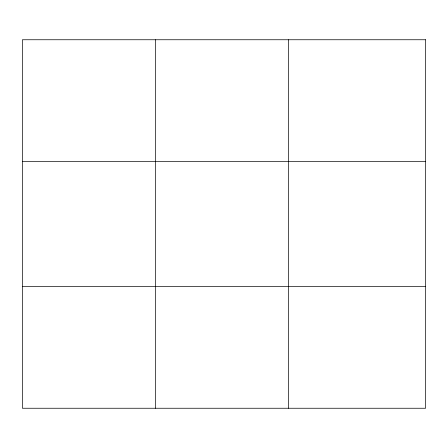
<?xml version="1.0" encoding="UTF-8"?>
<svg xmlns="http://www.w3.org/2000/svg" width="448" height="448" viewBox="0 0 448 448"><rect width="100%" height="100%" fill="white"/><g stroke="black" fill="none" stroke-linecap="round" stroke-linejoin="round"><path stroke-width="0.67" d="M155.456 39.749L155.456 408.251M288.512 39.749L288.512 408.251M22.4 161.353L425.6 161.353M22.4 286.647L425.6 286.647M425.6 39.749L425.6 408.251L22.4 408.251L22.4 39.749L425.6 39.749"/></g></svg>
